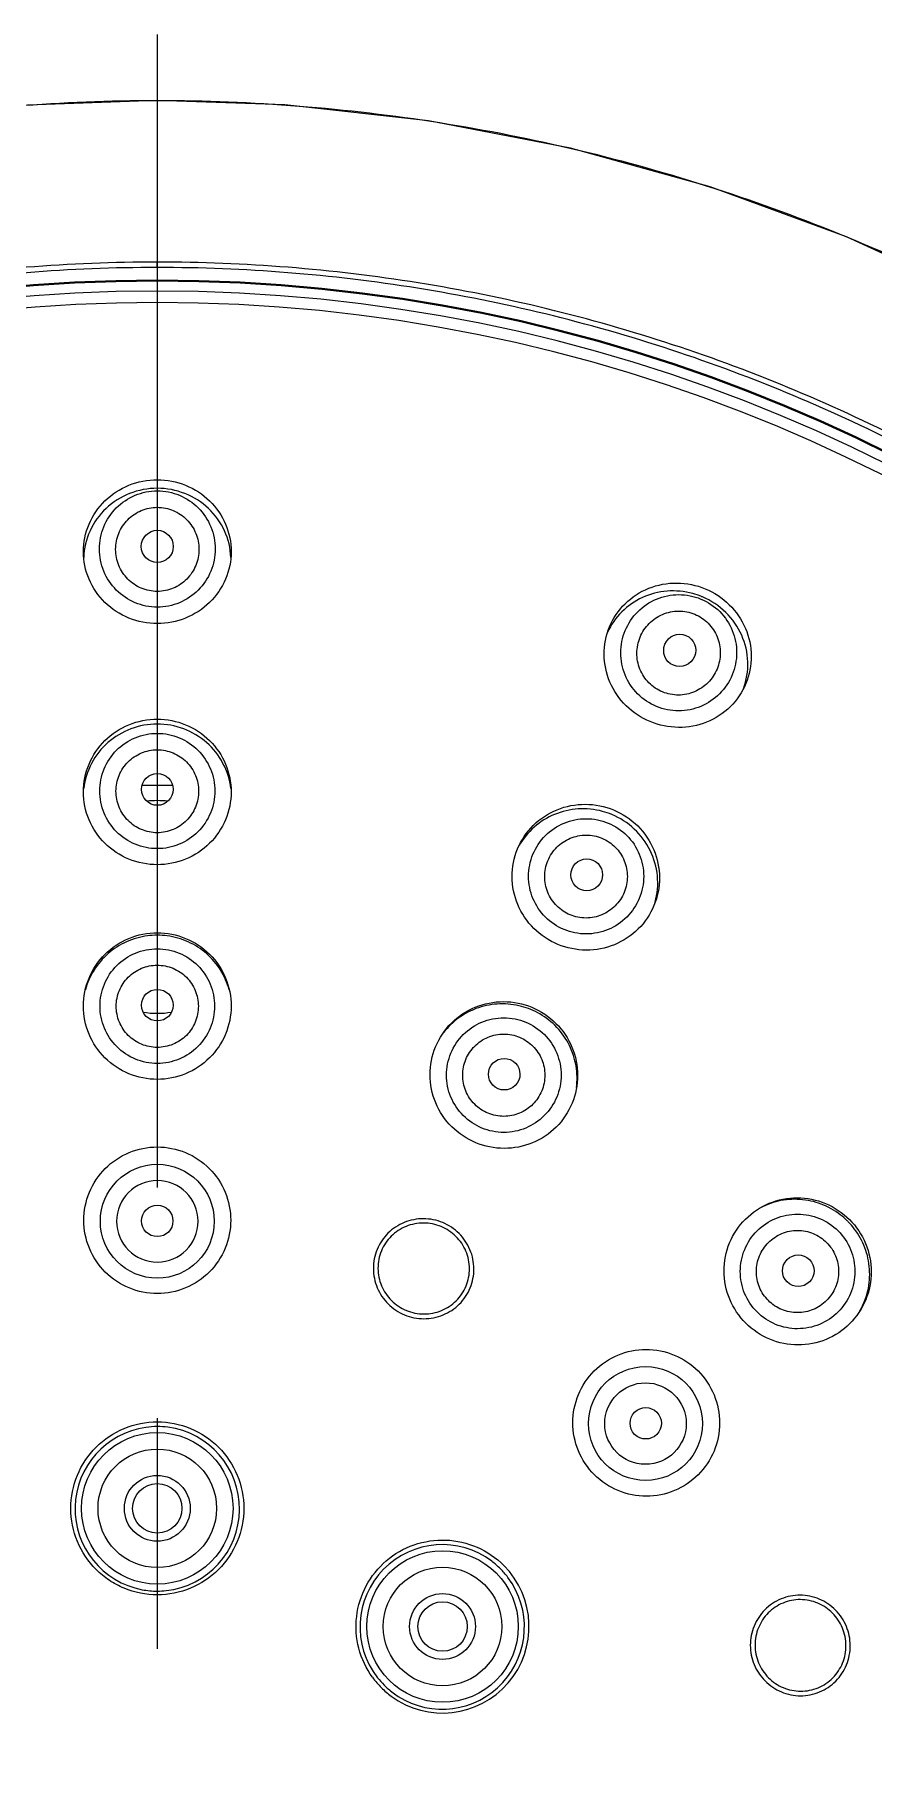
# Model space of a CAD drawing. Extents: x -5853 to -5433, y -3863 to -3269.
# Drawn here: x -5692.57 to -5686.21, y -3618.37 to -3605.26 of the extents above; entities that cross this region are included whole.
import ezdxf

# ---------------------------------------------------------------- set-up
doc = ezdxf.new("R2010")
doc.units = 0
doc.header["$LTSCALE"] = 7
doc.linetypes.add('CENTER', pattern=[2, 1.25, -0.25, 0.25, -0.25])
doc.layers.add('CL', color=1, linetype='CENTER')
doc.layers.add('DWG', color=7, linetype='CONTINUOUS')

msp = doc.modelspace()

# ---------------------------------------------------------------- linework, layer by layer
at = {"layer": 'CL'}
msp.add_line((-5691.64238, -3605.26088), (-5691.64238, -3667.1466), dxfattribs=at)
at = {"layer": 'DWG', "linetype": 'Continuous'}
for p, q in [((-5691.64683, -3605.76087), (-5691.64244, -3605.76087)), ((-5691.64244, -3605.76087), (-5691.63799, -3605.76087)), ((-5691.64244, -3607.02864), (-5691.64244, -3606.98788))]:
    msp.add_line(p, q, dxfattribs=at)
for points in [[(-5691.64245, -3605.76072), (-5692.62842, -3605.79616), (-5693.72586, -3605.91956), (-5694.81189, -3606.13119), (-5695.87892, -3606.42993), (-5696.91957, -3606.81415), (-5697.92669, -3607.28139), (-5698.89331, -3607.82871), (-5699.81282, -3608.45242), (-5700.6788, -3609.14824), (-5701.4857, -3609.9116), (-5702.22809, -3610.73732), (-5702.90134, -3611.62016), (-5703.50117, -3612.55449), (-5704.02368, -3613.53424), (-5704.4655, -3614.55334), (-5704.82365, -3615.60463), (-5705.09554, -3616.68071), (-5705.27961, -3617.77469), (-5705.37483, -3618.87918)], [(-5677.91854, -3618.71544), (-5678.02574, -3617.62048), (-5678.22008, -3616.5382), (-5678.5005, -3615.47444), (-5678.86573, -3614.43503), (-5679.31329, -3613.42749), (-5679.84048, -3612.45857), (-5680.44383, -3611.53482), (-5681.11915, -3610.66261), (-5681.86218, -3609.84742), (-5682.66805, -3609.09452), (-5683.53158, -3608.40869), (-5684.44735, -3607.79428), (-5685.40913, -3607.25535), (-5686.41055, -3606.79545), (-5687.4448, -3606.41742), (-5688.50496, -3606.12367), (-5689.58382, -3605.91579), (-5690.67404, -3605.79491), (-5691.64245, -3605.76072)]]:
    msp.add_lwpolyline(points, dxfattribs=at)
for centre, radius in [((-5691.6424, -3614.2668), 0.43217), ((-5687.93626, -3615.80197), 0.43217), ((-5687.93652, -3615.80225), 0.30913), ((-5691.64244, -3616.44559), 0.575), ((-5691.64244, -3616.44559), 0.45), ((-5691.64244, -3616.44559), 0.25), ((-5691.64244, -3616.44559), 0.1875), ((-5689.47692, -3617.34257), 0.575), ((-5689.47692, -3617.34257), 0.45), ((-5689.47692, -3617.34257), 0.25), ((-5689.47692, -3617.34257), 0.1875)]:
    msp.add_circle(centre, radius, dxfattribs=at)
for centre, radius, start, end in [((-5691.64244, -3619.50809), 12.38285, 272.122125, 267.877875), ((-5691.64244, -3619.50809), 12.375, 272.115822, 267.88501), ((-5691.64244, -3619.50809), 12.3, 272.15262, 267.84738), ((-5691.64244, -3619.50809), 12.21332, 272.397749, 267.602251), ((-5687.72778, -3610.05774), 0.57459, 68.010245, 74.898269), ((-5687.72536, -3610.05143), 0.56783, 67.001235, 67.99874), ((-5691.58229, -3619.75075), 8.79179, 89.631575, 91.155519), ((-5691.64244, -3612.00809), 0.93321, 85.093881, 94.909856), ((-5688.41133, -3611.7079), 0.57132, 67.515148, 75.015915), ((-5691.64228, -3612.6661), 0.57007, 90.015541, 97.579491), ((-5691.64259, -3612.6661), 0.57007, 82.423809, 89.984477), ((-5689.02398, -3613.18697), 0.57007, 67.515541, 75.079491), ((-5691.64244, -3612.00809), 0.68044, 260.920484, 279.095536), ((-5689.02426, -3613.18685), 0.57007, 59.921085, 67.484463), ((-5691.64238, -3614.26719), 0.30913, 90.009673, 269.990327), ((-5691.64249, -3614.26719), 0.30913, 270.009672, 89.990328), ((-5686.80457, -3614.6705), 0.57048, 45.605491, 52.577996), ((-5686.7998, -3614.66546), 0.56355, 44.406684, 45.59336), ((-5686.80484, -3614.67022), 0.57048, 37.422579, 44.394557), ((-5691.64243, -3616.44948), 0.6242, 97.928606, 259.383281), ((-5691.64223, -3616.45013), 0.62486, 90.019079, 97.93908), ((-5691.64273, -3616.45136), 0.62609, 82.626416, 89.973456), ((-5691.64242, -3616.44947), 0.62419, 276.234702, 82.63164), ((-5689.47967, -3617.34533), 0.6242, 52.928604, 218.114287), ((-5689.47998, -3617.34593), 0.62486, 45.019079, 52.93908), ((-5689.47693, -3617.34256), 0.65656, 233.539854, 44.999046), ((-5689.47967, -3617.34533), 0.62419, 237.722044, 36.976279), ((-5689.4814, -3617.34654), 0.6263, 36.969648, 44.966933), ((-5691.64232, -3616.44822), 0.62546, 259.394186, 269.98919), ((-5691.64248, -3616.44975), 0.62393, 270.003855, 276.242292), ((-5689.47587, -3617.34177), 0.65787, 215.93754, 224.984967), ((-5689.4793, -3617.345), 0.62469, 218.117644, 224.997336), ((-5689.47669, -3617.34198), 0.65715, 225.02193, 233.553094), ((-5689.47964, -3617.34527), 0.62426, 225.001946, 229.014536), ((-5689.4791, -3617.34456), 0.62515, 229.018916, 237.715169)]:
    msp.add_arc(centre, radius, start, end, dxfattribs=at)
for centre, major_axis, ratio in [((-5691.64244, -3609.14562), (0, 0.12265), 0.99002271), ((-5687.67689, -3609.93441), (0.04694, 0.11331), 0.99002271), ((-5691.64244, -3610.98946), (0, 0.12088), 0.99609905), ((-5688.3825, -3611.6379), (0.04626, 0.11168), 0.99609905), ((-5691.64244, -3612.62693), (0, 0.11991), 0.99859513), ((-5689.00913, -3613.15073), (0.04589, 0.11078), 0.99859513), ((-5691.64244, -3614.26437), (0, 0.1191), 0.99984387), ((-5686.77672, -3614.64238), (0.08479, 0.08479), 0.99859513), ((-5687.93457, -3615.80022), (0.08421, 0.08421), 0.99984387)]:
    msp.add_ellipse(centre, major_axis=major_axis, ratio=ratio, dxfattribs=at)
for points, knots in [([(-5699.89948, -3630.49771), (-5700.47033, -3630.06873), (-5701.54726, -3629.11999), (-5702.92014, -3627.46406), (-5704.02004, -3625.61463), (-5704.81888, -3623.61668), (-5705.29753, -3621.51887), (-5705.44429, -3619.37215), (-5705.25565, -3617.22866), (-5704.73598, -3615.1405), (-5703.89803, -3613.15838), (-5702.76204, -3611.33047), (-5701.35565, -3609.70134), (-5699.71318, -3608.31066), (-5697.87469, -3607.19228), (-5695.88472, -3606.37325), (-5693.79227, -3605.87343), (-5692.36115, -3605.76106), (-5691.64683, -3605.76087)], [0, 0, 0, 0, 0.06247461, 0.12496921, 0.18746794, 0.24996685, 0.31246404, 0.37496195, 0.437461, 0.49996154, 0.56246624, 0.62497629, 0.68749138, 0.75000139, 0.81250552, 0.8750058, 0.93750363, 1, 1, 1, 1]), ([(-5691.63799, -3605.76087), (-5690.92265, -3605.76107), (-5689.48946, -3605.87377), (-5687.39416, -3606.37503), (-5685.40177, -3607.19638), (-5683.5615, -3608.31784), (-5681.91805, -3609.7122), (-5680.51167, -3611.34544), (-5679.37671, -3613.17765), (-5678.54091, -3615.16406), (-5678.0245, -3617.25623), (-5677.84017, -3619.40321), (-5677.99223, -3621.55268), (-5678.477, -3623.65227), (-5679.28261, -3625.65084), (-5680.3897, -3627.49964), (-5681.77005, -3629.15334), (-5682.85159, -3630.10004), (-5683.42499, -3630.52733)], [0, 0, 0, 0, 0.06249615, 0.12499411, 0.18749476, 0.24999937, 0.31250941, 0.37502397, 0.43753438, 0.50003919, 0.56253953, 0.6250384, 0.6875362, 0.75003318, 0.81253149, 0.87503062, 0.93752541, 1, 1, 1, 1]), ([(-5691.64244, -3606.98788), (-5692.30485, -3606.98787), (-5693.63204, -3607.09345), (-5695.57066, -3607.56458), (-5697.41069, -3608.33635), (-5699.10513, -3609.38946), (-5700.61178, -3610.69725), (-5701.89262, -3612.22713), (-5702.9155, -3613.94059), (-5703.65443, -3615.79451), (-5704.09066, -3617.74199), (-5704.2132, -3619.73374), (-5704.01907, -3621.71944), (-5703.51336, -3623.64914), (-5702.70887, -3625.47427), (-5701.62578, -3627.14916), (-5700.29164, -3628.63083), (-5699.25637, -3629.46681), (-5698.70913, -3629.83921)], [0, 0, 0, 0, 0.06251492, 0.12502774, 0.1875311, 0.25002645, 0.31252329, 0.37502733, 0.43754131, 0.50006456, 0.56258738, 0.62510022, 0.68760173, 0.75009293, 0.81257665, 0.87505483, 0.93752933, 1, 1, 1, 1]), ([(-5684.57577, -3629.83921), (-5684.02852, -3629.46681), (-5682.99325, -3628.63084), (-5681.65911, -3627.14917), (-5680.57603, -3625.47429), (-5679.77154, -3623.64917), (-5679.26583, -3621.71949), (-5679.07169, -3619.73382), (-5679.19423, -3617.74209), (-5679.63044, -3615.79462), (-5680.36934, -3613.94069), (-5681.3922, -3612.22721), (-5682.67304, -3610.69731), (-5684.1797, -3609.3895), (-5685.87414, -3608.33638), (-5687.71419, -3607.56459), (-5689.65282, -3607.09345), (-5690.98003, -3606.98787), (-5691.64244, -3606.98788)], [0, 0, 0, 0, 0.06247062, 0.12494505, 0.18742295, 0.24990615, 0.31239674, 0.37489741, 0.43740944, 0.49993182, 0.5624551, 0.62496954, 0.68747405, 0.74997124, 0.81246692, 0.87497078, 0.93748427, 1, 1, 1, 1]), ([(-5691.64244, -3607.02864), (-5692.30274, -3607.02862), (-5693.6257, -3607.13388), (-5695.55813, -3607.60354), (-5697.39229, -3608.37289), (-5699.08129, -3609.42271), (-5700.58309, -3610.72639), (-5701.85978, -3612.25146), (-5702.87932, -3613.95951), (-5703.61581, -3615.80756), (-5704.05059, -3617.74885), (-5704.17271, -3619.73425), (-5703.97923, -3621.71362), (-5703.47529, -3623.63719), (-5702.67356, -3625.45668), (-5701.59467, -3627.12632), (-5700.48613, -3628.35857), (-5699.49252, -3629.2296), (-5698.96186, -3629.62402), (-5698.68982, -3629.81114)], [0, 0, 0, 0, 0.06251168, 0.12502129, 0.18752142, 0.25001356, 0.31250718, 0.37500801, 0.43751879, 0.50003882, 0.56255842, 0.62506804, 0.68756634, 0.75005437, 0.81253494, 0.87501006, 0.93748165, 0.96874104, 1, 1, 1, 1]), ([(-5684.59507, -3629.81114), (-5684.32303, -3629.62402), (-5683.79237, -3629.2296), (-5682.79876, -3628.35857), (-5681.69023, -3627.12633), (-5680.61134, -3625.4567), (-5679.80961, -3623.63723), (-5679.30567, -3621.71368), (-5679.11217, -3619.73432), (-5679.2343, -3617.74895), (-5679.66906, -3615.80767), (-5680.40553, -3613.95961), (-5681.42505, -3612.25154), (-5682.70174, -3610.72646), (-5684.20354, -3609.42275), (-5685.89255, -3608.37292), (-5687.72671, -3607.60355), (-5689.65916, -3607.13388), (-5690.98214, -3607.02862), (-5691.64244, -3607.02864)], [0, 0, 0, 0, 0.03125893, 0.0625183, 0.12498983, 0.18746465, 0.24994472, 0.31243213, 0.37492959, 0.43743841, 0.49995756, 0.56247763, 0.62498886, 0.68749016, 0.74998414, 0.8124766, 0.87497723, 0.9374875, 1, 1, 1, 1]), ([(-5691.64244, -3609.73093), (-5691.71553, -3609.73093), (-5691.86258, -3609.70262), (-5692.04884, -3609.58135), (-5692.17375, -3609.39975), (-5692.21763, -3609.18529), (-5692.17381, -3608.9708), (-5692.04893, -3608.78913), (-5691.86263, -3608.66781), (-5691.71555, -3608.63949), (-5691.64244, -3608.63949)], [0, 0, 0, 0, 0.12699134, 0.25277239, 0.37693589, 0.49994897, 0.6229723, 0.74716558, 0.87298147, 1, 1, 1, 1]), ([(-5691.64244, -3608.70444), (-5691.71369, -3608.70444), (-5691.85699, -3608.73141), (-5692.03997, -3608.84719), (-5692.16545, -3609.0211), (-5692.19834, -3609.16021), (-5692.20083, -3609.22919)], [0, 0, 0, 0, 0.25395905, 0.50560021, 0.75400508, 1, 1, 1, 1]), ([(-5691.64244, -3609.60636), (-5691.69973, -3609.60635), (-5691.81558, -3609.58325), (-5691.96161, -3609.48472), (-5692.05907, -3609.33783), (-5692.09316, -3609.16496), (-5692.05909, -3608.9921), (-5691.96162, -3608.84521), (-5691.81558, -3608.7467), (-5691.69973, -3608.72361), (-5691.64244, -3608.7236)], [0, 0, 0, 0, 0.1250466, 0.25004963, 0.37503789, 0.50000551, 0.62497063, 0.74995407, 0.87495365, 1, 1, 1, 1]), ([(-5691.64244, -3608.63949), (-5691.56933, -3608.63949), (-5691.42225, -3608.66781), (-5691.23595, -3608.78913), (-5691.11106, -3608.97079), (-5691.06724, -3609.18528), (-5691.11112, -3609.39975), (-5691.23603, -3609.58135), (-5691.4223, -3609.70261), (-5691.56934, -3609.73093), (-5691.64244, -3609.73093)], [0, 0, 0, 0, 0.12701834, 0.25282973, 0.37702093, 0.50004852, 0.62306151, 0.74722813, 0.8730129, 1, 1, 1, 1]), ([(-5691.08404, -3609.22912), (-5691.08654, -3609.16015), (-5691.11945, -3609.02105), (-5691.24493, -3608.84717), (-5691.4279, -3608.7314), (-5691.57119, -3608.70444), (-5691.64244, -3608.70444)], [0, 0, 0, 0, 0.2459947, 0.49439999, 0.74604126, 1, 1, 1, 1]), ([(-5691.64244, -3608.7236), (-5691.58514, -3608.72361), (-5691.4693, -3608.7467), (-5691.32325, -3608.84521), (-5691.22579, -3608.9921), (-5691.19171, -3609.16496), (-5691.2258, -3609.33783), (-5691.32326, -3609.48472), (-5691.46929, -3609.58325), (-5691.58514, -3609.60635), (-5691.64244, -3609.60636)], [0, 0, 0, 0, 0.12504633, 0.25004603, 0.37502944, 0.49999463, 0.62496227, 0.74995061, 0.87495361, 1, 1, 1, 1]), ([(-5691.64244, -3609.48701), (-5691.68375, -3609.487), (-5691.76729, -3609.4702), (-5691.87234, -3609.39871), (-5691.94221, -3609.29249), (-5691.96659, -3609.16777), (-5691.9422, -3609.04306), (-5691.87233, -3608.93685), (-5691.76728, -3608.86537), (-5691.68374, -3608.84858), (-5691.64244, -3608.84856)], [0, 0, 0, 0, 0.12499581, 0.24998342, 0.37499421, 0.50001321, 0.62503034, 0.75003532, 0.87501469, 1, 1, 1, 1]), ([(-5691.64244, -3608.84856), (-5691.60113, -3608.84858), (-5691.51759, -3608.86537), (-5691.41255, -3608.93685), (-5691.34267, -3609.04306), (-5691.31828, -3609.16777), (-5691.34266, -3609.29249), (-5691.41253, -3609.39871), (-5691.51758, -3609.4702), (-5691.60113, -3609.48699), (-5691.64244, -3609.48701)], [0, 0, 0, 0, 0.12498522, 0.24996464, 0.37496946, 0.49998655, 0.62500568, 0.75001668, 0.87500435, 1, 1, 1, 1]), ([(-5687.90088, -3610.47517), (-5687.96841, -3610.4472), (-5688.09343, -3610.36477), (-5688.21911, -3610.18145), (-5688.26501, -3609.96588), (-5688.22349, -3609.75095), (-5688.10092, -3609.56955), (-5687.91602, -3609.4495), (-5687.69747, -3609.40871), (-5687.55075, -3609.43883), (-5687.4832, -3609.46681)], [0, 0, 0, 0, 0.12699134, 0.25277239, 0.37693589, 0.49994897, 0.6229723, 0.74716558, 0.87298147, 1, 1, 1, 1]), ([(-5687.57808, -3609.50299), (-5687.64092, -3609.48603), (-5687.77288, -3609.47362), (-5687.96359, -3609.52302), (-5688.12424, -3609.6338), (-5688.19852, -3609.74052), (-5688.22476, -3609.79793)], [0, 0, 0, 0, 0.25394199, 0.50530468, 0.75369287, 1, 1, 1, 1]), ([(-5687.85321, -3610.36009), (-5687.90614, -3610.33815), (-5688.00433, -3610.27248), (-5688.10154, -3610.12556), (-5688.13536, -3609.95255), (-5688.10071, -3609.7798), (-5688.00307, -3609.63313), (-5687.85682, -3609.53472), (-5687.68419, -3609.4996), (-5687.56833, -3609.5226), (-5687.51539, -3609.54452)], [0, 0, 0, 0, 0.1250466, 0.25004963, 0.37503789, 0.50000551, 0.62497063, 0.74995407, 0.87495365, 1, 1, 1, 1]), ([(-5687.4832, -3609.46681), (-5687.41566, -3609.49479), (-5687.29061, -3609.57724), (-5687.16492, -3609.76062), (-5687.11906, -3609.97624), (-5687.16066, -3610.19118), (-5687.28327, -3610.37253), (-5687.46816, -3610.4925), (-5687.68666, -3610.53325), (-5687.83335, -3610.50314), (-5687.90088, -3610.47517)], [0, 0, 0, 0, 0.12701834, 0.25282973, 0.37702093, 0.50004852, 0.62306151, 0.74722813, 0.8730129, 1, 1, 1, 1]), ([(-5687.80753, -3610.24982), (-5687.84569, -3610.234), (-5687.91645, -3610.18651), (-5687.98615, -3610.08026), (-5688.01005, -3609.95538), (-5687.98485, -3609.83083), (-5687.91459, -3609.72495), (-5687.80939, -3609.65356), (-5687.68498, -3609.62772), (-5687.60138, -3609.64418), (-5687.56321, -3609.65997)], [0, 0, 0, 0, 0.12499581, 0.24998342, 0.37499421, 0.50001321, 0.62503034, 0.75003532, 0.87501469, 1, 1, 1, 1]), ([(-5687.51539, -3609.54452), (-5687.46246, -3609.56645), (-5687.36427, -3609.63212), (-5687.26704, -3609.77902), (-5687.23321, -3609.95202), (-5687.26788, -3610.12477), (-5687.36553, -3610.27143), (-5687.51178, -3610.36984), (-5687.6844, -3610.40499), (-5687.80027, -3610.382), (-5687.85321, -3610.36009)], [0, 0, 0, 0, 0.12504633, 0.25004603, 0.37502944, 0.49999463, 0.62496227, 0.74995061, 0.87495361, 1, 1, 1, 1]), ([(-5687.19295, -3610.22525), (-5687.16901, -3610.16094), (-5687.14616, -3610.02072), (-5687.19455, -3609.81316), (-5687.31757, -3609.63657), (-5687.43829, -3609.55641), (-5687.5035, -3609.52873)], [0, 0, 0, 0, 0.24601099, 0.49441018, 0.74602926, 1, 1, 1, 1]), ([(-5687.56321, -3609.65997), (-5687.52506, -3609.67579), (-5687.45431, -3609.72327), (-5687.38461, -3609.82951), (-5687.36069, -3609.95438), (-5687.38589, -3610.07893), (-5687.45614, -3610.18483), (-5687.56134, -3610.25622), (-5687.68575, -3610.28207), (-5687.76936, -3610.26561), (-5687.80753, -3610.24982)], [0, 0, 0, 0, 0.12498522, 0.24996464, 0.37496946, 0.49998655, 0.62500568, 0.75001668, 0.87500435, 1, 1, 1, 1]), ([(-5691.64244, -3611.56109), (-5691.71557, -3611.56109), (-5691.86294, -3611.53231), (-5692.0492, -3611.40929), (-5692.17379, -3611.22552), (-5692.21748, -3611.0089), (-5692.17387, -3610.79224), (-5692.04931, -3610.60838), (-5691.86301, -3610.48528), (-5691.71559, -3610.45648), (-5691.64244, -3610.45648)], [0, 0, 0, 0, 0.12632382, 0.25182204, 0.37625445, 0.49993326, 0.62362756, 0.74810048, 0.87364313, 1, 1, 1, 1]), ([(-5691.64244, -3610.49384), (-5691.71034, -3610.49384), (-5691.84701, -3610.51848), (-5692.02435, -3610.62461), (-5692.15203, -3610.78544), (-5692.19304, -3610.91619), (-5692.20106, -3610.98223)], [0, 0, 0, 0, 0.25250446, 0.50357639, 0.75262789, 1, 1, 1, 1]), ([(-5691.64244, -3610.45648), (-5691.56928, -3610.45648), (-5691.42187, -3610.48528), (-5691.23557, -3610.60837), (-5691.11101, -3610.79223), (-5691.06739, -3611.00889), (-5691.11108, -3611.22552), (-5691.23567, -3611.40929), (-5691.42193, -3611.53231), (-5691.56931, -3611.56109), (-5691.64244, -3611.56109)], [0, 0, 0, 0, 0.12635658, 0.25189432, 0.37636515, 0.500064, 0.62374422, 0.74818009, 0.87368193, 1, 1, 1, 1]), ([(-5691.08383, -3610.98204), (-5691.09187, -3610.91603), (-5691.13291, -3610.78531), (-5691.26059, -3610.62455), (-5691.43791, -3610.51846), (-5691.57455, -3610.49384), (-5691.64244, -3610.49384)], [0, 0, 0, 0, 0.24737207, 0.49642423, 0.74749617, 1, 1, 1, 1]), ([(-5691.64244, -3611.4391), (-5691.6993, -3611.43909), (-5691.81426, -3611.41627), (-5691.9594, -3611.31882), (-5692.05647, -3611.17322), (-5692.09047, -3611.00161), (-5692.05648, -3610.83), (-5691.95941, -3610.6844), (-5691.81426, -3610.58695), (-5691.6993, -3610.56414), (-5691.64244, -3610.56413)], [0, 0, 0, 0, 0.12502647, 0.25001993, 0.37501473, 0.50000145, 0.6249875, 0.74998119, 0.87497365, 1, 1, 1, 1]), ([(-5691.64244, -3611.31824), (-5691.6833, -3611.31822), (-5691.76592, -3611.30178), (-5691.87013, -3611.23157), (-5691.93974, -3611.12681), (-5691.96409, -3611.00345), (-5691.93973, -3610.8801), (-5691.87012, -3610.77535), (-5691.76591, -3610.70514), (-5691.68329, -3610.68871), (-5691.64244, -3610.68869)], [0, 0, 0, 0, 0.1250047, 0.24999495, 0.37500021, 0.50000868, 0.62501593, 0.75001744, 0.87500222, 1, 1, 1, 1]), ([(-5691.64244, -3610.56413), (-5691.58557, -3610.56413), (-5691.47062, -3610.58695), (-5691.32547, -3610.6844), (-5691.22839, -3610.83), (-5691.1944, -3611.00161), (-5691.2284, -3611.17322), (-5691.32547, -3611.31882), (-5691.47061, -3611.41628), (-5691.58557, -3611.43909), (-5691.64244, -3611.4391)], [0, 0, 0, 0, 0.12502635, 0.25001892, 0.37501256, 0.49999867, 0.62498538, 0.74998023, 0.87497369, 1, 1, 1, 1]), ([(-5691.64244, -3610.68869), (-5691.60158, -3610.6887), (-5691.51896, -3610.70515), (-5691.41475, -3610.77535), (-5691.34514, -3610.8801), (-5691.32078, -3611.00345), (-5691.34514, -3611.12681), (-5691.41474, -3611.23157), (-5691.51895, -3611.30178), (-5691.60158, -3611.31822), (-5691.64244, -3611.31824)], [0, 0, 0, 0, 0.12499771, 0.24998253, 0.37498386, 0.49999105, 0.62499963, 0.75000506, 0.8749954, 1, 1, 1, 1]), ([(-5688.60125, -3612.16602), (-5688.66882, -3612.13803), (-5688.79396, -3612.05504), (-5688.91896, -3611.87011), (-5688.96374, -3611.65266), (-5688.92121, -3611.4358), (-5688.798, -3611.25232), (-5688.61256, -3611.13012), (-5688.39334, -3611.08769), (-5688.24612, -3611.1175), (-5688.17854, -3611.1455)], [0, 0, 0, 0, 0.12632382, 0.25182204, 0.37625445, 0.49993326, 0.62362756, 0.74810048, 0.87364313, 1, 1, 1, 1]), ([(-5688.26361, -3611.15601), (-5688.32322, -3611.14004), (-5688.4482, -3611.12754), (-5688.6304, -3611.17), (-5688.78815, -3611.26834), (-5688.86612, -3611.36476), (-5688.89584, -3611.41744)], [0, 0, 0, 0, 0.25252726, 0.50341817, 0.75243904, 1, 1, 1, 1]), ([(-5688.55457, -3612.05332), (-5688.6071, -3612.03155), (-5688.70457, -3611.96647), (-5688.80138, -3611.82089), (-5688.83534, -3611.64922), (-5688.80108, -3611.47767), (-5688.704, -3611.33213), (-5688.5586, -3611.23476), (-5688.3872, -3611.20028), (-5688.27227, -3611.22319), (-5688.21973, -3611.24494)], [0, 0, 0, 0, 0.12502647, 0.25001993, 0.37501473, 0.50000145, 0.6249875, 0.74998119, 0.87497365, 1, 1, 1, 1]), ([(-5688.17854, -3611.1455), (-5688.11095, -3611.17349), (-5687.98578, -3611.25651), (-5687.86077, -3611.44152), (-5687.81604, -3611.65905), (-5687.85867, -3611.87591), (-5687.98193, -3612.05933), (-5688.16736, -3612.18144), (-5688.38652, -3612.22381), (-5688.53369, -3612.19401), (-5688.60125, -3612.16602)], [0, 0, 0, 0, 0.12635652, 0.25189416, 0.37636471, 0.50006391, 0.62374362, 0.74817971, 0.8736816, 1, 1, 1, 1]), ([(-5687.86357, -3611.84481), (-5687.84574, -3611.78074), (-5687.83364, -3611.64427), (-5687.89008, -3611.44689), (-5688.0133, -3611.28102), (-5688.13012, -3611.20599), (-5688.19283, -3611.18001)], [0, 0, 0, 0, 0.24737209, 0.49642429, 0.74749621, 1, 1, 1, 1]), ([(-5688.50831, -3611.94165), (-5688.54606, -3611.926), (-5688.6161, -3611.87919), (-5688.68551, -3611.77444), (-5688.70973, -3611.65102), (-5688.68502, -3611.52774), (-5688.61531, -3611.4231), (-5688.51092, -3611.35296), (-5688.38777, -3611.32798), (-5688.30515, -3611.34441), (-5688.2674, -3611.36003)], [0, 0, 0, 0, 0.1250047, 0.24999495, 0.37500021, 0.50000868, 0.62501593, 0.75001744, 0.87500222, 1, 1, 1, 1]), ([(-5688.21973, -3611.24494), (-5688.1672, -3611.26671), (-5688.06972, -3611.33178), (-5687.97291, -3611.47736), (-5687.93895, -3611.64903), (-5687.97321, -3611.82058), (-5688.0703, -3611.96612), (-5688.2157, -3612.06349), (-5688.38709, -3612.09798), (-5688.50203, -3612.07506), (-5688.55457, -3612.05332)], [0, 0, 0, 0, 0.12502635, 0.25001892, 0.37501256, 0.49999867, 0.62498538, 0.74998023, 0.87497369, 1, 1, 1, 1]), ([(-5688.2674, -3611.36003), (-5688.22966, -3611.37567), (-5688.15962, -3611.42248), (-5688.09021, -3611.52722), (-5688.06599, -3611.65064), (-5688.09068, -3611.77392), (-5688.16039, -3611.87857), (-5688.26479, -3611.94871), (-5688.38794, -3611.9737), (-5688.47056, -3611.95727), (-5688.50831, -3611.94165)], [0, 0, 0, 0, 0.12499771, 0.24998253, 0.37498386, 0.49999105, 0.62499963, 0.75000506, 0.8749954, 1, 1, 1, 1]), ([(-5691.64244, -3613.19017), (-5691.71557, -3613.19017), (-5691.86311, -3613.16112), (-5692.04938, -3613.03709), (-5692.17387, -3612.85199), (-5692.21751, -3612.63392), (-5692.17397, -3612.4158), (-5692.04951, -3612.23057), (-5691.86318, -3612.10645), (-5691.71559, -3612.07738), (-5691.64244, -3612.07738)], [0, 0, 0, 0, 0.1258543, 0.25115367, 0.37576955, 0.49991399, 0.62408247, 0.74875726, 0.87411152, 1, 1, 1, 1]), ([(-5691.71748, -3612.101), (-5691.77227, -3612.10829), (-5691.88017, -3612.13902), (-5692.02103, -3612.22956), (-5692.12942, -3612.35633), (-5692.17404, -3612.45831), (-5692.18838, -3612.511)], [0, 0, 0, 0, 0.25150689, 0.50203306, 0.75150059, 1, 1, 1, 1]), ([(-5691.64244, -3612.07738), (-5691.56928, -3612.07738), (-5691.42169, -3612.10645), (-5691.23536, -3612.23057), (-5691.1109, -3612.4158), (-5691.06736, -3612.63393), (-5691.11101, -3612.85201), (-5691.23551, -3613.03711), (-5691.42177, -3613.16112), (-5691.56931, -3613.19017), (-5691.64244, -3613.19017)], [0, 0, 0, 0, 0.12589201, 0.25124323, 0.37591846, 0.50009233, 0.62424344, 0.74886322, 0.87414951, 1, 1, 1, 1]), ([(-5691.09652, -3612.51092), (-5691.11086, -3612.45823), (-5691.15549, -3612.35627), (-5691.26389, -3612.22952), (-5691.40475, -3612.139), (-5691.51264, -3612.10828), (-5691.56743, -3612.101)], [0, 0, 0, 0, 0.24850046, 0.49796803, 0.74849415, 1, 1, 1, 1]), ([(-5691.64244, -3613.06937), (-5691.69902, -3613.06936), (-5691.81341, -3613.0467), (-5691.95792, -3612.94986), (-5692.05466, -3612.80504), (-5692.08856, -3612.63426), (-5692.05466, -3612.46348), (-5691.95793, -3612.31866), (-5691.81341, -3612.22182), (-5691.69902, -3612.19917), (-5691.64244, -3612.19916)], [0, 0, 0, 0, 0.12501793, 0.2500075, 0.37500537, 0.50000037, 0.62499519, 0.74999291, 0.87498215, 1, 1, 1, 1]), ([(-5691.64244, -3612.19916), (-5691.58586, -3612.19916), (-5691.47147, -3612.22182), (-5691.32695, -3612.31866), (-5691.23021, -3612.46348), (-5691.19631, -3612.63426), (-5691.23021, -3612.80504), (-5691.32695, -3612.94986), (-5691.47147, -3613.0467), (-5691.58586, -3613.06936), (-5691.64244, -3613.06937)], [0, 0, 0, 0, 0.12501788, 0.25000724, 0.37500492, 0.49999981, 0.62499478, 0.74999275, 0.87498219, 1, 1, 1, 1]), ([(-5691.64244, -3612.94764), (-5691.68302, -3612.94763), (-5691.76507, -3612.93136), (-5691.86869, -3612.86184), (-5691.93803, -3612.75792), (-5691.96231, -3612.63541), (-5691.93802, -3612.5129), (-5691.86869, -3612.40899), (-5691.76507, -3612.33946), (-5691.68302, -3612.3232), (-5691.64244, -3612.32319)], [0, 0, 0, 0, 0.12500773, 0.24999867, 0.37500136, 0.50000537, 0.62500864, 0.75000908, 0.87499658, 1, 1, 1, 1]), ([(-5691.64244, -3612.32319), (-5691.60186, -3612.3232), (-5691.51981, -3612.33946), (-5691.41618, -3612.40899), (-5691.34685, -3612.5129), (-5691.32256, -3612.63541), (-5691.34684, -3612.75792), (-5691.41618, -3612.86184), (-5691.5198, -3612.93137), (-5691.60185, -3612.94763), (-5691.64244, -3612.94764)], [0, 0, 0, 0, 0.12500338, 0.24999093, 0.37499119, 0.49999442, 0.6249985, 0.75000143, 0.87499232, 1, 1, 1, 1]), ([(-5689.22467, -3613.67109), (-5689.29224, -3613.64311), (-5689.41743, -3613.5598), (-5689.54206, -3613.37394), (-5689.58624, -3613.15528), (-5689.5431, -3612.93712), (-5689.41941, -3612.75226), (-5689.23354, -3612.62876), (-5689.0139, -3612.58539), (-5688.86641, -3612.61502), (-5688.79883, -3612.64301)], [0, 0, 0, 0, 0.12585387, 0.25115326, 0.37576855, 0.49991328, 0.624081, 0.74875579, 0.87411002, 1, 1, 1, 1]), ([(-5688.87719, -3612.63612), (-5688.93061, -3612.62188), (-5689.04208, -3612.60898), (-5689.20689, -3612.63874), (-5689.35556, -3612.71441), (-5689.4358, -3612.79157), (-5689.46921, -3612.83478)], [0, 0, 0, 0, 0.2515071, 0.50203334, 0.75150072, 1, 1, 1, 1]), ([(-5688.79883, -3612.64301), (-5688.73124, -3612.671), (-5688.606, -3612.75434), (-5688.48137, -3612.94032), (-5688.43726, -3613.15908), (-5688.48051, -3613.37726), (-5688.60429, -3613.56204), (-5688.79014, -3613.68541), (-5689.00969, -3613.7287), (-5689.15711, -3613.69908), (-5689.22467, -3613.67109)], [0, 0, 0, 0, 0.12589185, 0.25124279, 0.37591715, 0.50009221, 0.62424155, 0.74886255, 0.87414992, 1, 1, 1, 1]), ([(-5689.17844, -3613.55949), (-5689.23071, -3613.53783), (-5689.32773, -3613.47312), (-5689.42418, -3613.32834), (-5689.45814, -3613.15753), (-5689.4241, -3612.98678), (-5689.32742, -3612.84197), (-5689.18264, -3612.74519), (-5689.01206, -3612.71103), (-5688.89771, -3612.73387), (-5688.84543, -3612.75551)], [0, 0, 0, 0, 0.12501793, 0.2500075, 0.37500537, 0.50000037, 0.62499519, 0.74999291, 0.87498215, 1, 1, 1, 1]), ([(-5688.84543, -3612.75551), (-5688.79316, -3612.77718), (-5688.69615, -3612.84188), (-5688.59969, -3612.98666), (-5688.56574, -3613.15747), (-5688.59977, -3613.32822), (-5688.69645, -3613.47303), (-5688.84124, -3613.56981), (-5689.01181, -3613.60397), (-5689.12617, -3613.58113), (-5689.17844, -3613.55949)], [0, 0, 0, 0, 0.12501788, 0.25000724, 0.37500492, 0.49999981, 0.62499478, 0.74999275, 0.87498219, 1, 1, 1, 1]), ([(-5688.46036, -3613.25234), (-5688.45346, -3613.19818), (-5688.45569, -3613.08693), (-5688.50734, -3612.92839), (-5688.60282, -3612.79089), (-5688.69073, -3612.72124), (-5688.73854, -3612.69355)], [0, 0, 0, 0, 0.24850042, 0.49796807, 0.74849373, 1, 1, 1, 1]), ([(-5689.13186, -3613.44703), (-5689.16935, -3613.43148), (-5689.23893, -3613.38506), (-5689.30806, -3613.28117), (-5689.33235, -3613.15863), (-5689.3079, -3613.03615), (-5689.23858, -3612.93226), (-5689.13476, -3612.86279), (-5689.01242, -3612.83821), (-5688.93039, -3612.85459), (-5688.89289, -3612.8701)], [0, 0, 0, 0, 0.12500773, 0.24999867, 0.37500136, 0.50000537, 0.62500864, 0.75000908, 0.87499658, 1, 1, 1, 1]), ([(-5688.89289, -3612.8701), (-5688.85541, -3612.88565), (-5688.78583, -3612.93207), (-5688.7167, -3613.03596), (-5688.69241, -3613.15849), (-5688.71685, -3613.28097), (-5688.78617, -3613.38486), (-5688.88999, -3613.45434), (-5689.01233, -3613.47892), (-5689.09436, -3613.46254), (-5689.13186, -3613.44703)], [0, 0, 0, 0, 0.12500338, 0.24999093, 0.37499119, 0.49999442, 0.6249985, 0.75000143, 0.87499232, 1, 1, 1, 1]), ([(-5691.64244, -3614.81577), (-5691.71516, -3614.81577), (-5691.86201, -3614.78668), (-5692.04728, -3614.66258), (-5692.17104, -3614.47748), (-5692.21441, -3614.25949), (-5692.17117, -3614.04143), (-5692.04745, -3613.85617), (-5691.86211, -3613.73194), (-5691.71519, -3613.70283), (-5691.64244, -3613.70283)], [0, 0, 0, 0, 0.12548548, 0.25062401, 0.37538197, 0.49988248, 0.62441825, 0.74925453, 0.87446751, 1, 1, 1, 1]), ([(-5691.64244, -3613.70283), (-5691.56968, -3613.70283), (-5691.42275, -3613.73194), (-5691.23743, -3613.85617), (-5691.1137, -3614.04143), (-5691.07047, -3614.25949), (-5691.11384, -3614.47748), (-5691.2376, -3614.66258), (-5691.42286, -3614.78668), (-5691.56971, -3614.81577), (-5691.64244, -3614.81577)], [0, 0, 0, 0, 0.12553552, 0.25074553, 0.37557611, 0.50011694, 0.62462104, 0.74938103, 0.87452057, 1, 1, 1, 1]), ([(-5687.17499, -3615.04065), (-5687.2267, -3614.98893), (-5687.31049, -3614.86406), (-5687.3545, -3614.64465), (-5687.31165, -3614.42573), (-5687.1883, -3614.24068), (-5687.00328, -3614.11723), (-5686.7843, -3614.07426), (-5686.56478, -3614.11825), (-5686.43986, -3614.20206), (-5686.38813, -3614.25378)], [0, 0, 0, 0, 0.12585387, 0.25115326, 0.37576855, 0.49991328, 0.624081, 0.74875579, 0.87411002, 1, 1, 1, 1]), ([(-5686.4579, -3614.21743), (-5686.5018, -3614.18383), (-5686.59984, -3614.12925), (-5686.7635, -3614.09368), (-5686.92981, -3614.1067), (-5687.03347, -3614.14728), (-5687.08088, -3614.17441)], [0, 0, 0, 0, 0.2515071, 0.50203334, 0.75150072, 1, 1, 1, 1]), ([(-5687.08957, -3614.95523), (-5687.12957, -3614.91521), (-5687.19444, -3614.8183), (-5687.22815, -3614.64764), (-5687.19415, -3614.47684), (-5687.09736, -3614.3321), (-5686.95263, -3614.23531), (-5686.78183, -3614.20131), (-5686.61116, -3614.23503), (-5686.51425, -3614.29989), (-5686.47424, -3614.33989)], [0, 0, 0, 0, 0.12501793, 0.2500075, 0.37500537, 0.50000037, 0.62499519, 0.74999291, 0.87498215, 1, 1, 1, 1]), ([(-5689.47574, -3614.27723), (-5689.52161, -3614.25823), (-5689.62174, -3614.23801), (-5689.77118, -3614.26704), (-5689.8981, -3614.35082), (-5689.98281, -3614.47686), (-5690.01227, -3614.62592), (-5689.98187, -3614.77512), (-5689.89669, -3614.9015), (-5689.81152, -3614.95806), (-5689.76563, -3614.97707)], [0, 0, 0, 0, 0.12542754, 0.25055583, 0.3752796, 0.49975804, 0.62431081, 0.74922403, 0.87450588, 1, 1, 1, 1]), ([(-5689.48805, -3614.30693), (-5689.5298, -3614.28964), (-5689.62094, -3614.27123), (-5689.75696, -3614.29765), (-5689.87249, -3614.37391), (-5689.94959, -3614.48864), (-5689.97641, -3614.62431), (-5689.94873, -3614.76012), (-5689.8712, -3614.87515), (-5689.79367, -3614.92663), (-5689.7519, -3614.94394)], [0, 0, 0, 0, 0.12542754, 0.25055585, 0.37527961, 0.49975804, 0.62431079, 0.74922402, 0.87450588, 1, 1, 1, 1]), ([(-5689.76563, -3614.97707), (-5689.71966, -3614.99612), (-5689.6193, -3615.01632), (-5689.46963, -3614.98707), (-5689.34272, -3614.90296), (-5689.25829, -3614.77674), (-5689.22913, -3614.62778), (-5689.25967, -3614.47886), (-5689.3448, -3614.35271), (-5689.42989, -3614.29623), (-5689.47574, -3614.27723)], [0, 0, 0, 0, 0.12569408, 0.25107173, 0.37592897, 0.5004046, 0.62481892, 0.74950306, 0.87460505, 1, 1, 1, 1]), ([(-5689.7519, -3614.94394), (-5689.71006, -3614.96127), (-5689.61871, -3614.97967), (-5689.48248, -3614.95304), (-5689.36697, -3614.87648), (-5689.29011, -3614.7616), (-5689.26357, -3614.62601), (-5689.29137, -3614.49046), (-5689.36886, -3614.37563), (-5689.44631, -3614.32422), (-5689.48805, -3614.30693)], [0, 0, 0, 0, 0.1256939, 0.2510715, 0.3759288, 0.50040443, 0.62481877, 0.74950295, 0.87460499, 1, 1, 1, 1]), ([(-5686.38813, -3614.25378), (-5686.3364, -3614.30551), (-5686.25259, -3614.43043), (-5686.20861, -3614.64995), (-5686.25157, -3614.86894), (-5686.37503, -3615.05396), (-5686.5601, -3615.17731), (-5686.77902, -3615.22016), (-5686.99842, -3615.17614), (-5687.12328, -3615.09236), (-5687.17499, -3615.04065)], [0, 0, 0, 0, 0.12589185, 0.25124279, 0.37591715, 0.50009221, 0.62424155, 0.74886255, 0.87414992, 1, 1, 1, 1]), ([(-5687.0035, -3614.86915), (-5687.03219, -3614.84045), (-5687.0787, -3614.77093), (-5687.10281, -3614.64849), (-5687.07836, -3614.52598), (-5687.0089, -3614.42218), (-5686.9051, -3614.35273), (-5686.7826, -3614.32828), (-5686.66016, -3614.35239), (-5686.59065, -3614.39891), (-5686.56194, -3614.4276)], [0, 0, 0, 0, 0.12500773, 0.24999867, 0.37500136, 0.50000537, 0.62500864, 0.75000908, 0.87499658, 1, 1, 1, 1]), ([(-5686.47424, -3614.33989), (-5686.43424, -3614.37991), (-5686.36937, -3614.47681), (-5686.33566, -3614.64748), (-5686.36966, -3614.81828), (-5686.46645, -3614.96301), (-5686.61118, -3615.05981), (-5686.78198, -3615.09381), (-5686.95265, -3615.06009), (-5687.04956, -3614.99523), (-5687.08957, -3614.95523)], [0, 0, 0, 0, 0.12501788, 0.25000724, 0.37500492, 0.49999981, 0.62499478, 0.74999275, 0.87498219, 1, 1, 1, 1]), ([(-5686.3086, -3614.94626), (-5686.28151, -3614.89886), (-5686.241, -3614.79523), (-5686.22805, -3614.62899), (-5686.26364, -3614.46542), (-5686.3182, -3614.36742), (-5686.35178, -3614.32354)], [0, 0, 0, 0, 0.24850042, 0.49796807, 0.74849373, 1, 1, 1, 1]), ([(-5686.56194, -3614.4276), (-5686.53326, -3614.4563), (-5686.48674, -3614.52582), (-5686.46263, -3614.64825), (-5686.48708, -3614.77075), (-5686.55653, -3614.87456), (-5686.66033, -3614.94401), (-5686.78284, -3614.96847), (-5686.90528, -3614.94436), (-5686.97479, -3614.89784), (-5687.0035, -3614.86915)], [0, 0, 0, 0, 0.12500338, 0.24999093, 0.37499119, 0.49999442, 0.6249985, 0.75000143, 0.87499232, 1, 1, 1, 1]), ([(-5688.32446, -3616.19012), (-5688.37589, -3616.13869), (-5688.45916, -3616.01429), (-5688.50241, -3615.79554), (-5688.45904, -3615.57714), (-5688.33557, -3615.39233), (-5688.1508, -3615.26872), (-5687.93232, -3615.22519), (-5687.71342, -3615.2684), (-5687.58894, -3615.3517), (-5687.5375, -3615.40315)], [0, 0, 0, 0, 0.12548099, 0.25061793, 0.37537698, 0.49987817, 0.62441314, 0.74924973, 0.87446456, 1, 1, 1, 1]), ([(-5687.5375, -3615.40315), (-5687.48605, -3615.45459), (-5687.40274, -3615.57907), (-5687.35954, -3615.79796), (-5687.40305, -3616.01645), (-5687.52668, -3616.20121), (-5687.71149, -3616.32469), (-5687.92989, -3616.36807), (-5688.14864, -3616.3248), (-5688.27304, -3616.24154), (-5688.32446, -3616.19012)], [0, 0, 0, 0, 0.12553465, 0.25074315, 0.37557646, 0.50011791, 0.6246225, 0.74938648, 0.87452723, 1, 1, 1, 1]), ([(-5691.64244, -3617.10215), (-5691.72793, -3617.10215), (-5691.85816, -3617.07629), (-5692.0097, -3616.99475), (-5692.14286, -3616.88582), (-5692.26471, -3616.70335), (-5692.31604, -3616.44608), (-5692.26505, -3616.18843), (-5692.11919, -3615.96972), (-5691.90088, -3615.82333), (-5691.72798, -3615.78903), (-5691.64244, -3615.78903)], [0, 0, 0, 0, 0.12507765, 0.18784068, 0.25057512, 0.37533676, 0.50006634, 0.62486283, 0.74979623, 0.87485232, 1, 1, 1, 1]), ([(-5691.64244, -3615.78903), (-5691.55693, -3615.78903), (-5691.38407, -3615.82322), (-5691.16594, -3615.96965), (-5691.01989, -3616.18814), (-5690.96879, -3616.44582), (-5691.02009, -3616.70338), (-5691.16607, -3616.92184), (-5691.38426, -3617.06794), (-5691.55698, -3617.10215), (-5691.64244, -3617.10215)], [0, 0, 0, 0, 0.12517103, 0.2502375, 0.37519488, 0.50009622, 0.62500079, 0.7499069, 0.87490545, 1, 1, 1, 1]), ([(-5690.00853, -3617.72788), (-5690.05613, -3617.66222), (-5690.1273, -3617.5116), (-5690.14419, -3617.26361), (-5690.06969, -3617.02631), (-5689.91406, -3616.83229), (-5689.69823, -3616.7081), (-5689.45161, -3616.67113), (-5689.20835, -3616.72642), (-5689.07023, -3616.82075), (-5689.01266, -3616.87831)], [0, 0, 0, 0, 0.12493485, 0.24975581, 0.37450075, 0.4992829, 0.62419684, 0.74930437, 0.87458503, 1, 1, 1, 1]), ([(-5686.41158, -3617.3414), (-5686.43058, -3617.29553), (-5686.48708, -3617.21043), (-5686.61328, -3617.12529), (-5686.76227, -3617.09478), (-5686.91129, -3617.12401), (-5687.03752, -3617.20857), (-5687.12152, -3617.33557), (-5687.15066, -3617.48516), (-5687.13043, -3617.58539), (-5687.11142, -3617.63128)], [0, 0, 0, 0, 0.1254276, 0.25055587, 0.37527965, 0.4997581, 0.6243108, 0.749224, 0.87450589, 1, 1, 1, 1]), ([(-5686.44128, -3617.3537), (-5686.45857, -3617.31195), (-5686.51, -3617.23448), (-5686.62487, -3617.15699), (-5686.76048, -3617.12922), (-5686.89612, -3617.15582), (-5687.01103, -3617.2328), (-5687.08748, -3617.34839), (-5687.114, -3617.48456), (-5687.09559, -3617.57578), (-5687.07828, -3617.61756)], [0, 0, 0, 0, 0.1254276, 0.25055589, 0.37527967, 0.4997581, 0.62431078, 0.74922399, 0.8745059, 1, 1, 1, 1]), ([(-5687.11142, -3617.63128), (-5687.09238, -3617.67724), (-5687.03571, -3617.76249), (-5686.9092, -3617.84764), (-5686.75999, -3617.87791), (-5686.61103, -3617.84837), (-5686.48508, -3617.76366), (-5686.40137, -3617.63676), (-5686.37236, -3617.48736), (-5686.39259, -3617.38725), (-5686.41158, -3617.3414)], [0, 0, 0, 0, 0.12568292, 0.25105935, 0.37591957, 0.50039728, 0.62481353, 0.74949946, 0.87460325, 1, 1, 1, 1]), ([(-5687.07828, -3617.61756), (-5687.06096, -3617.65939), (-5687.00938, -3617.73699), (-5686.89422, -3617.8145), (-5686.75841, -3617.84205), (-5686.62282, -3617.81516), (-5686.50818, -3617.73806), (-5686.43198, -3617.62254), (-5686.40558, -3617.48656), (-5686.42399, -3617.39544), (-5686.44128, -3617.3537)], [0, 0, 0, 0, 0.12568285, 0.25105916, 0.37591944, 0.50039715, 0.6248134, 0.74949936, 0.8746032, 1, 1, 1, 1])]:
    msp.add_open_spline(points, degree=3, knots=knots, dxfattribs=at)

doc.saveas('drawing.dxf')
